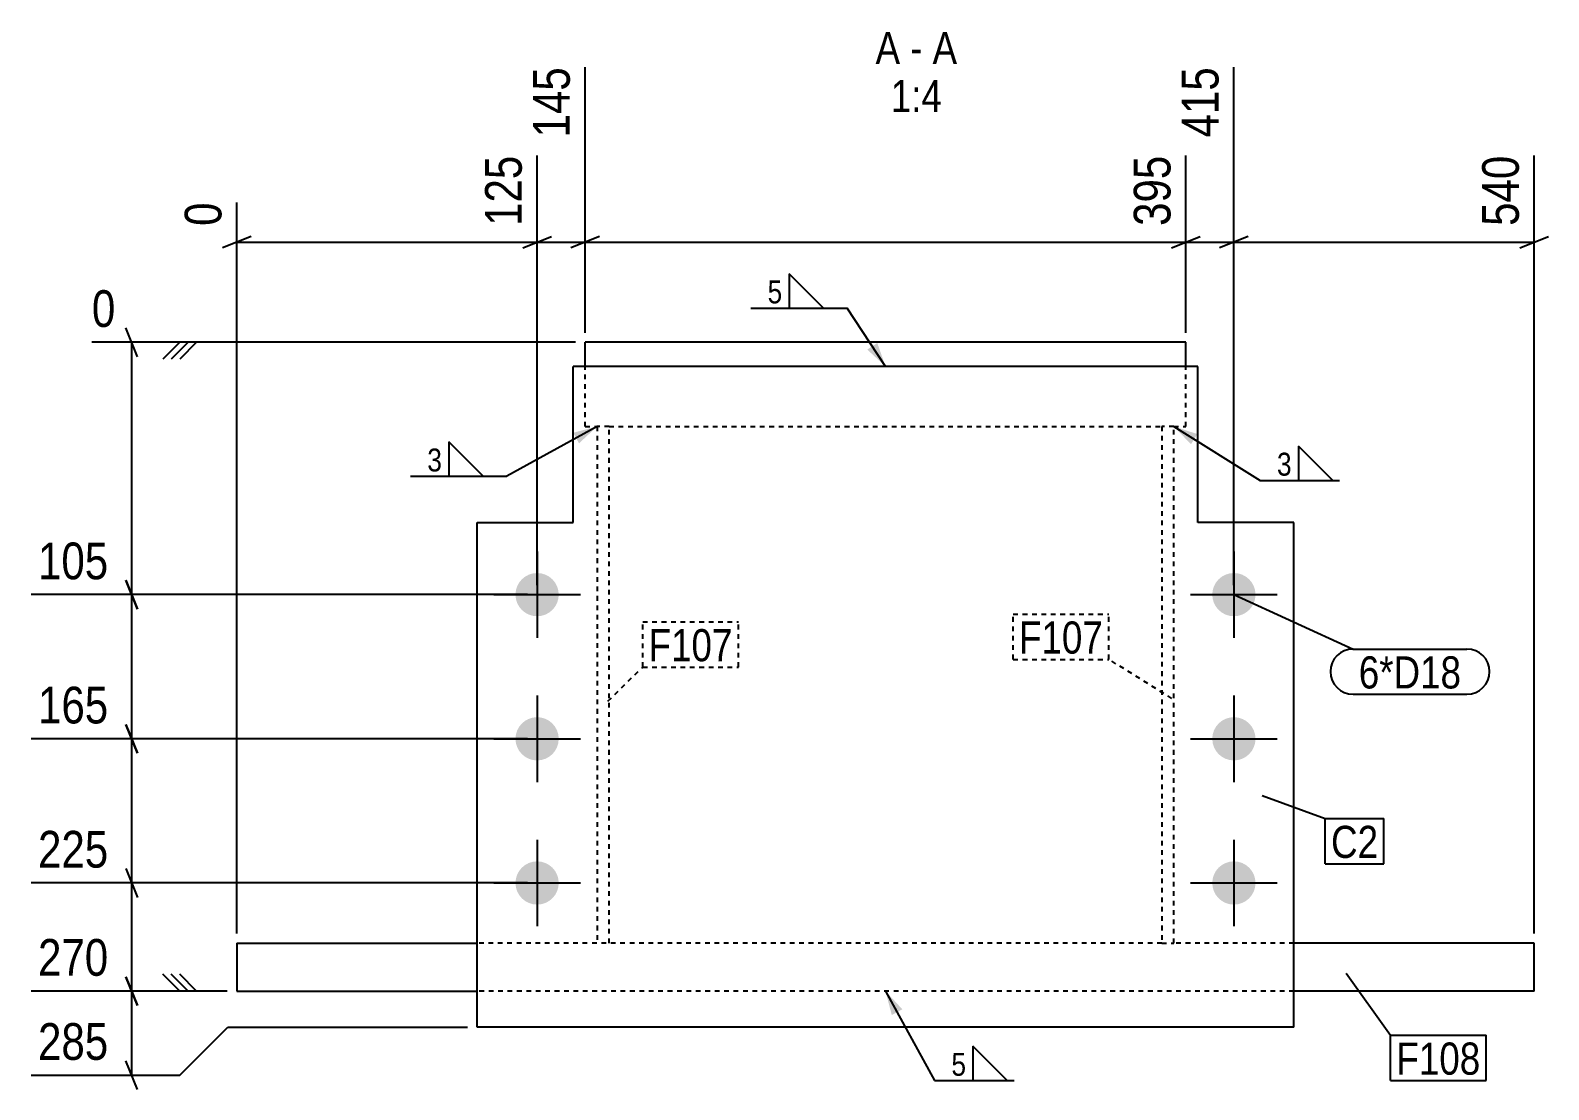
# Model space of a CAD drawing. Header units: millimetres. Extents: x 14 to 41767, y 10 to 1769.
# Drawn here: x 23971 to 24602, y 10 to 450 of the extents above; entities that cross this region are included whole.
import ezdxf

# ---------------------------------------------------------------- set-up
doc = ezdxf.new("R2010")
doc.units = ezdxf.units.MM
doc.linetypes.add('DXK_LINE_DOT2', pattern=[3.9198, 1.9599, -1.9599])
for name, color, linetype in [('MÅLSÆTNING', 7, 'Continuous'), ('STÅL', 7, 'Continuous'), ('TEKST', 7, 'Continuous')]:
    doc.layers.add(name, color=color, linetype=linetype)
doc.styles.add('Arial Narrow', font='ARIALN.TTF', dxfattribs={"height": 0.2})

msp = doc.modelspace()

# ---------------------------------------------------------------- hatches: boundary and pattern name
at = {"layer": 'STÅL', "linetype": 'Continuous'}
for points in [[(24190.45, 215.6, -1), (24172.45, 215.6, -1)], [(24480.45, 215.6, -1), (24462.45, 215.6, -1)], [(24190.45, 155.6, -1), (24172.45, 155.6, -1)], [(24480.45, 155.6, -1), (24462.45, 155.6, -1)], [(24190.45, 95.6, -1), (24172.45, 95.6, -1)], [(24480.45, 95.6, -1), (24462.45, 95.6, -1)]]:
    msp.add_hatch(color=96, dxfattribs=at).paths.add_polyline_path(points)
at = {"layer": 'TEKST', "linetype": 'Continuous'}
for points in [[(24323.03, 320.32), (24326.45, 310.6), (24318.86, 317.57)], [(24196.49, 282.96), (24206.45, 285.6), (24198.9, 278.58)], [(24453.6, 278.18), (24446.45, 285.6), (24456.25, 282.42)], [(24329.07, 40.63), (24326.45, 50.6), (24333.45, 43.04)]]:
    msp.add_hatch(color=3, dxfattribs=at).paths.add_polyline_path(points)

# ---------------------------------------------------------------- linework, layer by layer
at = {"layer": 'MÅLSÆTNING', "color": 7, "linetype": 'Continuous'}
for p, q in [((24201.45, 324.6), (24201.45, 435.11)), ((24201.45, 324.6), (24201.45, 435.11)), ((24471.45, 219.6), (24471.45, 435.11)), ((24471.45, 219.6), (24471.45, 435.11)), ((24181.45, 219.6), (24181.45, 398.31)), ((24181.45, 219.6), (24181.45, 398.31)), ((24451.45, 324.6), (24451.45, 398.31)), ((24451.45, 324.6), (24451.45, 398.31)), ((24596.45, 74.6), (24596.45, 398.31)), ((24056.45, 74.6), (24056.45, 378.81)), ((24062.45, 364.66), (24050.45, 359.86)), ((24056.45, 362.26), (24181.45, 362.26)), ((24175.45, 359.86), (24187.45, 364.66)), ((24175.45, 359.86), (24187.45, 364.66)), ((24181.45, 362.26), (24201.45, 362.26)), ((24207.45, 364.66), (24195.45, 359.86)), ((24207.45, 364.66), (24195.45, 359.86)), ((24201.45, 362.26), (24451.45, 362.26)), ((24445.45, 359.86), (24457.45, 364.66)), ((24451.45, 362.26), (24471.45, 362.26)), ((24477.45, 364.66), (24465.45, 359.86)), ((24477.45, 364.66), (24465.45, 359.86)), ((24471.45, 362.26), (24596.45, 362.26)), ((24590.45, 359.86), (24602.45, 364.66)), ((24015.11, 314.6), (24010.31, 326.6)), ((24197.45, 320.6), (23996.16, 320.6)), ((24012.71, 215.6), (24012.71, 320.6)), ((24032.71, 320.6), (24025.71, 313.6)), ((24039.71, 320.6), (24025.71, 320.6)), ((24036.21, 320.6), (24029.21, 313.6)), ((24039.71, 320.6), (24032.71, 313.6)), ((24010.31, 221.6), (24015.11, 209.6)), ((24015.11, 209.6), (24010.31, 221.6)), ((24177.45, 215.6), (23970.83, 215.6)), ((24177.45, 215.6), (23970.83, 215.6)), ((24012.71, 155.6), (24012.71, 215.6)), ((24015.11, 149.6), (24010.31, 161.6)), ((24010.31, 161.6), (24015.11, 149.6)), ((24177.45, 155.6), (23970.83, 155.6)), ((24177.45, 155.6), (23970.83, 155.6)), ((24012.71, 95.6), (24012.71, 155.6)), ((24010.31, 101.6), (24015.11, 89.6)), ((24010.31, 101.6), (24015.11, 89.6)), ((24177.45, 95.6), (23970.83, 95.6)), ((24177.45, 95.6), (23970.83, 95.6)), ((24012.71, 50.6), (24012.71, 95.6)), ((24032.71, 50.6), (24025.71, 57.6)), ((24032.71, 50.6), (24025.71, 57.6)), ((24036.21, 50.6), (24029.21, 57.6)), ((24036.21, 50.6), (24029.21, 57.6)), ((24039.71, 50.6), (24032.71, 57.6)), ((24039.71, 50.6), (24032.71, 57.6)), ((24052.45, 50.6), (23970.83, 50.6)), ((24052.45, 50.6), (23970.83, 50.6)), ((24015.11, 44.6), (24010.31, 56.6)), ((24010.31, 56.6), (24015.11, 44.6)), ((24012.71, 15.6), (24012.71, 50.6)), ((24039.71, 50.6), (24025.71, 50.6)), ((24039.71, 50.6), (24025.71, 50.6)), ((24032.71, 15.6), (24052.71, 35.6)), ((24052.71, 35.6), (24152.45, 35.6)), ((24015.11, 9.6), (24010.31, 21.6)), ((23970.83, 15.6), (24032.71, 15.6))]:
    msp.add_line(p, q, dxfattribs=at)
at = {"layer": 'STÅL', "color": 2, "linetype": 'Continuous'}
for p, q in [((24451.45, 320.6), (24201.45, 320.6)), ((24201.45, 310.6), (24201.45, 320.6)), ((24451.45, 310.6), (24451.45, 320.6)), ((24196.45, 245.6), (24196.45, 310.6)), ((24456.45, 310.6), (24196.45, 310.6)), ((24456.45, 245.6), (24456.45, 310.6)), ((24156.45, 245.6), (24196.45, 245.6)), ((24156.45, 35.6), (24156.45, 245.6)), ((24496.45, 245.6), (24456.45, 245.6)), ((24496.45, 35.6), (24496.45, 245.6)), ((24056.45, 70.6), (24156.45, 70.6)), ((24056.45, 70.6), (24056.45, 50.6)), ((24596.45, 70.6), (24496.45, 70.6)), ((24596.45, 50.6), (24596.45, 70.6)), ((24056.45, 50.6), (24156.45, 50.6)), ((24596.45, 50.6), (24496.45, 50.6)), ((24496.45, 35.6), (24156.45, 35.6))]:
    msp.add_line(p, q, dxfattribs=at)
at = {"layer": 'STÅL', "color": 7, "linetype": 'DXK_LINE_DOT2'}
for p, q in [((24201.45, 285.6), (24201.45, 310.6)), ((24451.45, 285.6), (24451.45, 310.6)), ((24201.45, 285.6), (24206.45, 285.6)), ((24211.45, 285.6), (24206.45, 285.6)), ((24206.45, 285.6), (24206.45, 70.6)), ((24211.45, 70.6), (24211.45, 285.6)), ((24211.45, 285.6), (24441.45, 285.6)), ((24446.45, 285.6), (24441.45, 285.6)), ((24441.45, 285.6), (24441.45, 70.6)), ((24446.45, 70.6), (24446.45, 285.6)), ((24446.45, 285.6), (24451.45, 285.6)), ((24441.45, 70.6), (24156.45, 70.6)), ((24441.45, 70.6), (24446.45, 70.6)), ((24496.45, 70.6), (24446.45, 70.6)), ((24496.45, 50.6), (24156.45, 50.6))]:
    msp.add_line(p, q, dxfattribs=at)
at = {"layer": 'STÅL', "color": 96, "linetype": 'Continuous'}
for p, q in [((24181.45, 233.6), (24181.45, 197.6)), ((24471.45, 233.6), (24471.45, 197.6)), ((24163.45, 215.6), (24199.45, 215.6)), ((24453.45, 215.6), (24489.45, 215.6)), ((24181.45, 173.6), (24181.45, 137.6)), ((24471.45, 173.6), (24471.45, 137.6)), ((24163.45, 155.6), (24199.45, 155.6)), ((24453.45, 155.6), (24489.45, 155.6)), ((24181.45, 113.6), (24181.45, 77.6)), ((24471.45, 113.6), (24471.45, 77.6)), ((24163.45, 95.6), (24199.45, 95.6)), ((24453.45, 95.6), (24489.45, 95.6))]:
    msp.add_line(p, q, dxfattribs=at)
at = {"layer": 'TEKST', "color": 3, "linetype": 'Continuous'}
for p, q in [((24326.45, 310.6), (24310.48, 334.82)), ((24206.45, 285.6), (24168.85, 264.86)), ((24446.45, 285.6), (24482.38, 263.12)), ((24326.45, 50.6), (24346.89, 13.36))]:
    msp.add_line(p, q, dxfattribs=at)

# ---------------------------------------------------------------- wipeouts: each hides what was drawn before it
at = {"color": 0, "linetype": 'Continuous'}
for points, layer in [([(24198.25, 438.31), (24175.85, 438.31), (24175.85, 402.66), (24198.25, 402.66)], 'MÅLSÆTNING'), ([(24006.19, 218.8), (24006.19, 241.2), (23970.54, 241.2), (23970.54, 218.8)], 'MÅLSÆTNING'), ([(24006.19, 158.8), (24006.19, 181.2), (23970.54, 181.2), (23970.54, 158.8)], 'MÅLSÆTNING'), ([(24006.19, 98.8), (24006.19, 121.2), (23970.54, 121.2), (23970.54, 98.8)], 'MÅLSÆTNING'), ([(24006.19, 53.8), (24006.19, 76.2), (23970.54, 76.2), (23970.54, 53.8)], 'MÅLSÆTNING'), ([(24006.19, 18.8), (24006.19, 41.2), (23970.54, 41.2), (23970.54, 18.8)], 'MÅLSÆTNING'), ([(24332.53, 436.42), (24332.53, 450.42), (24322.31, 450.42), (24322.31, 436.42)], 'TEKST'), ([(24341.83, 436.42), (24341.83, 450.42), (24336.73, 450.42), (24336.73, 436.42)], 'TEKST'), ([(24356.26, 436.42), (24356.26, 450.42), (24346.03, 450.42), (24346.03, 436.42)], 'TEKST'), ([(24349.95, 416.42), (24349.95, 430.42), (24328.62, 430.42), (24328.62, 416.42)], 'TEKST')]:
    msp.add_wipeout(points, dxfattribs=at).dxf.layer = layer
at = {"color": 0}
for points in [[(24284.28, 336.02), (24284.28, 347.62), (24276.58, 347.62), (24276.58, 336.02)], [(24142.65, 266.06), (24142.65, 277.66), (24134.95, 277.66), (24134.95, 266.06)], [(24496.27, 264.32), (24496.27, 275.92), (24488.58, 275.92), (24488.58, 264.32)], [(24416.97, 191.06), (24416.97, 205.06), (24382.01, 205.06), (24382.01, 191.06)], [(24262.8, 187.87), (24262.8, 201.87), (24227.84, 201.87), (24227.84, 187.87)], [(24566.06, 176.56), (24566.06, 190.56), (24523.43, 190.56), (24523.43, 176.56)], [(24531.49, 106.02), (24531.49, 120.02), (24511.89, 120.02), (24511.89, 106.02)], [(24360.78, 14.56), (24360.78, 26.16), (24353.09, 26.16), (24353.09, 14.56)], [(24574.04, 15.83), (24574.04, 29.83), (24539.08, 29.83), (24539.08, 15.83)]]:
    msp.add_wipeout(points, dxfattribs=at).dxf.layer = 'TEKST'

# ---------------------------------------------------------------- next in the draw order: linework, layer by layer
at = {"layer": 'TEKST', "color": 3, "linetype": 'Continuous'}
for p, q in [((24300.62, 334.82), (24286.33, 349.1)), ((24286.33, 349.1), (24286.33, 334.82)), ((24270.38, 334.82), (24310.48, 334.82)), ((24286.33, 334.82), (24300.62, 334.82)), ((24158.99, 264.86), (24144.71, 279.15)), ((24144.71, 279.15), (24144.71, 264.86)), ((24512.61, 263.12), (24498.33, 277.41)), ((24498.33, 277.41), (24498.33, 263.12)), ((24128.75, 264.86), (24168.85, 264.86)), ((24144.71, 264.86), (24158.99, 264.86)), ((24482.38, 263.12), (24515.47, 263.12)), ((24498.33, 263.12), (24512.61, 263.12)), ((24377.13, 13.36), (24362.84, 27.65)), ((24362.84, 27.65), (24362.84, 13.36)), ((24346.89, 13.36), (24379.98, 13.36)), ((24362.84, 13.36), (24377.13, 13.36))]:
    msp.add_line(p, q, dxfattribs=at)

# ---------------------------------------------------------------- next in the draw order: texts
at = {"layer": 'MÅLSÆTNING', "color": 3, "linetype": 'Continuous', "style": 'Arial Narrow'}
msp.add_text('145', height=15.271, rotation=90.00021, dxfattribs=at).set_placement((24195.05, 405.86))
for s, p in [('105', (23973.74, 222)), ('165', (23973.74, 162)), ('225', (23973.74, 102)), ('270', (23973.74, 57)), ('285', (23973.74, 22))]:
    msp.add_text(s, height=15.271, dxfattribs=at).set_placement(p)
at = {"layer": 'TEKST', "color": 3, "linetype": 'Continuous', "style": 'Arial Narrow'}
for s, height, p in [('A', 13.36, (24322.31, 436.42)), ('A', 13.36, (24346.03, 436.42)), ('-', 13.36, (24336.73, 436.42)), ('1:4', 13.362, (24328.62, 416.42))]:
    msp.add_text(s, height=height, dxfattribs=at).set_placement(p)
at = {"layer": 'TEKST', "color": 3, "style": 'Arial Narrow'}
for s, p in [('5', (24277.38, 336.82)), ('3', (24135.75, 266.86)), ('3', (24489.38, 265.12)), ('5', (24353.89, 15.36))]:
    msp.add_text(s, height=9.54, dxfattribs=at).set_placement(p)

# ---------------------------------------------------------------- next in the draw order: wipeouts: each hides what was drawn before it
at = {"color": 0, "linetype": 'Continuous'}
for points in [[(24178.25, 401.51), (24155.85, 401.51), (24155.85, 365.86), (24178.25, 365.86)], [(24448.25, 401.51), (24425.85, 401.51), (24425.85, 365.86), (24448.25, 365.86)], [(24593.25, 401.51), (24570.85, 401.51), (24570.85, 365.86), (24593.25, 365.86)], [(24053.25, 382.01), (24030.85, 382.01), (24030.85, 365.86), (24053.25, 365.86)], [(24009.11, 323.8), (24009.11, 346.2), (23992.96, 346.2), (23992.96, 323.8)]]:
    msp.add_wipeout(points, dxfattribs=at).dxf.layer = 'MÅLSÆTNING'
at = {"color": 0}
for points in [[(24416.97, 191.06), (24416.97, 205.06), (24382.01, 205.06), (24382.01, 191.06)], [(24262.8, 187.87), (24262.8, 201.87), (24227.84, 201.87), (24227.84, 187.87)], [(24566.06, 176.56), (24566.06, 190.56), (24523.43, 190.56), (24523.43, 176.56)], [(24531.49, 106.02), (24531.49, 120.02), (24511.89, 120.02), (24511.89, 106.02)], [(24574.04, 15.83), (24574.04, 29.83), (24539.08, 29.83), (24539.08, 15.83)]]:
    msp.add_wipeout(points, dxfattribs=at).dxf.layer = 'TEKST'

# ---------------------------------------------------------------- next in the draw order: linework, layer by layer
at = {"layer": 'MÅLSÆTNING', "color": 7, "linetype": 'Continuous'}
msp.add_line((24445.45, 359.86), (24457.45, 364.66), dxfattribs=at)
at = {"layer": 'TEKST', "color": 7, "linetype": 'Continuous'}
for p, q in [((24471.45, 215.6), (24521.03, 192.96)), ((24521.03, 192.96), (24568.46, 192.96)), ((24521.03, 174.16), (24568.46, 174.16)), ((24483.28, 132.06), (24509.49, 122.42)), ((24509.49, 122.42), (24533.89, 122.42)), ((24509.49, 103.62), (24509.49, 122.42)), ((24533.89, 103.62), (24533.89, 122.42)), ((24509.49, 103.62), (24533.89, 103.62)), ((24518.18, 58.06), (24536.68, 32.23)), ((24536.68, 32.23), (24576.44, 32.23)), ((24536.68, 13.43), (24536.68, 32.23)), ((24576.44, 13.43), (24576.44, 32.23)), ((24536.68, 13.43), (24576.44, 13.43))]:
    msp.add_line(p, q, dxfattribs=at)
at = {"layer": 'TEKST', "color": 7, "linetype": 'DXK_LINE_DOT2'}
for p, q in [((24225.44, 204.27), (24265.2, 204.27)), ((24225.44, 185.47), (24225.44, 204.27)), ((24265.2, 185.47), (24265.2, 204.27)), ((24379.61, 207.46), (24419.37, 207.46)), ((24379.61, 188.66), (24379.61, 207.46)), ((24419.37, 188.66), (24419.37, 207.46)), ((24210.94, 171.33), (24225.44, 185.47)), ((24225.44, 185.47), (24265.2, 185.47)), ((24379.61, 188.66), (24419.37, 188.66)), ((24445.58, 172.39), (24419.37, 188.66))]:
    msp.add_line(p, q, dxfattribs=at)
at = {"layer": 'TEKST', "color": 7, "linetype": 'Continuous'}
for centre, start, end in [((24521.03, 183.56), 90, 270), ((24568.46, 183.56), 270, 90)]:
    msp.add_arc(centre, 9.4, start, end, dxfattribs=at)

# ---------------------------------------------------------------- next in the draw order: texts
at = {"layer": 'MÅLSÆTNING', "color": 3, "linetype": 'Continuous', "style": 'Arial Narrow'}
for s, height, p in [('125', 15.271, (24175.05, 369.06)), ('395', 15.271, (24445.05, 369.06)), ('540', 15.271, (24590.05, 369.06)), ('0', 15.27, (24050.05, 369.06))]:
    msp.add_text(s, height=height, rotation=90.00021, dxfattribs=at).set_placement(p)
msp.add_text('0', height=15.27, dxfattribs=at).set_placement((23996.16, 327))
at = {"layer": 'TEKST', "color": 3, "style": 'Arial Narrow'}
for s, p in [('F107', (24382.01, 191.06)), ('F107', (24227.84, 187.87)), ('6*D18', (24523.43, 176.56)), ('C2', (24511.89, 106.02)), ('F108', (24539.08, 15.83))]:
    msp.add_text(s, height=13.362, dxfattribs=at).set_placement(p)

# ---------------------------------------------------------------- next in the draw order: wipeouts: each hides what was drawn before it
at = {"color": 0, "linetype": 'Continuous'}
msp.add_wipeout([(24468.25, 438.31), (24445.85, 438.31), (24445.85, 402.66), (24468.25, 402.66)], dxfattribs=at).dxf.layer = 'MÅLSÆTNING'

# ---------------------------------------------------------------- next in the draw order: texts
at = {"layer": 'MÅLSÆTNING', "color": 3, "linetype": 'Continuous', "style": 'Arial Narrow'}
msp.add_text('415', height=15.271, rotation=90.00021, dxfattribs=at).set_placement((24465.05, 405.86))

doc.saveas('drawing.dxf')
